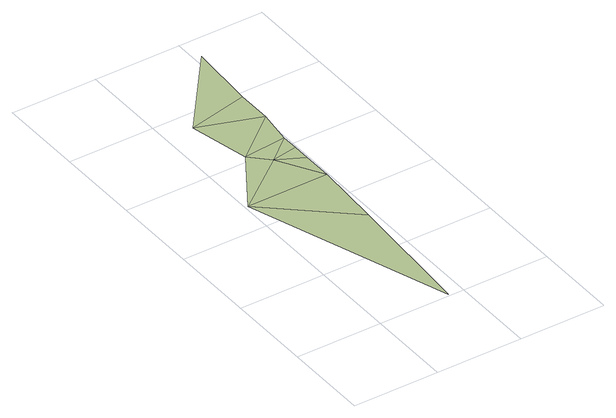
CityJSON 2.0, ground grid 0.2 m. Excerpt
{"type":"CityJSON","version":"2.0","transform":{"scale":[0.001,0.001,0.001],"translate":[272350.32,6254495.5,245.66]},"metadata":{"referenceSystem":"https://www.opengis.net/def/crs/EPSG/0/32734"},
"CityObjects":{
"terrain1":{"type":"TINRelief","geometry":[{"type":"CompositeSurface","lod":"1","boundaries":[[[0,1,2]],[[3,4,2]],[[5,2,1]],[[5,3,2]],[[3,6,4]],[[7,4,8]],[[5,9,3]],[[3,9,10]],[[10,6,3]],[[6,8,4]],[[7,8,11]],[[7,11,12]]]}]}
},
"vertices":[
[167,6,0],[187,316,0],[7,476,0],[137,576,0],[97,616,0],[197,476,0],[197,626,0],[67,756,0],[207,706,0],[197,546,0],[197,586,0],[207,786,0],[217,946,0]
]}
